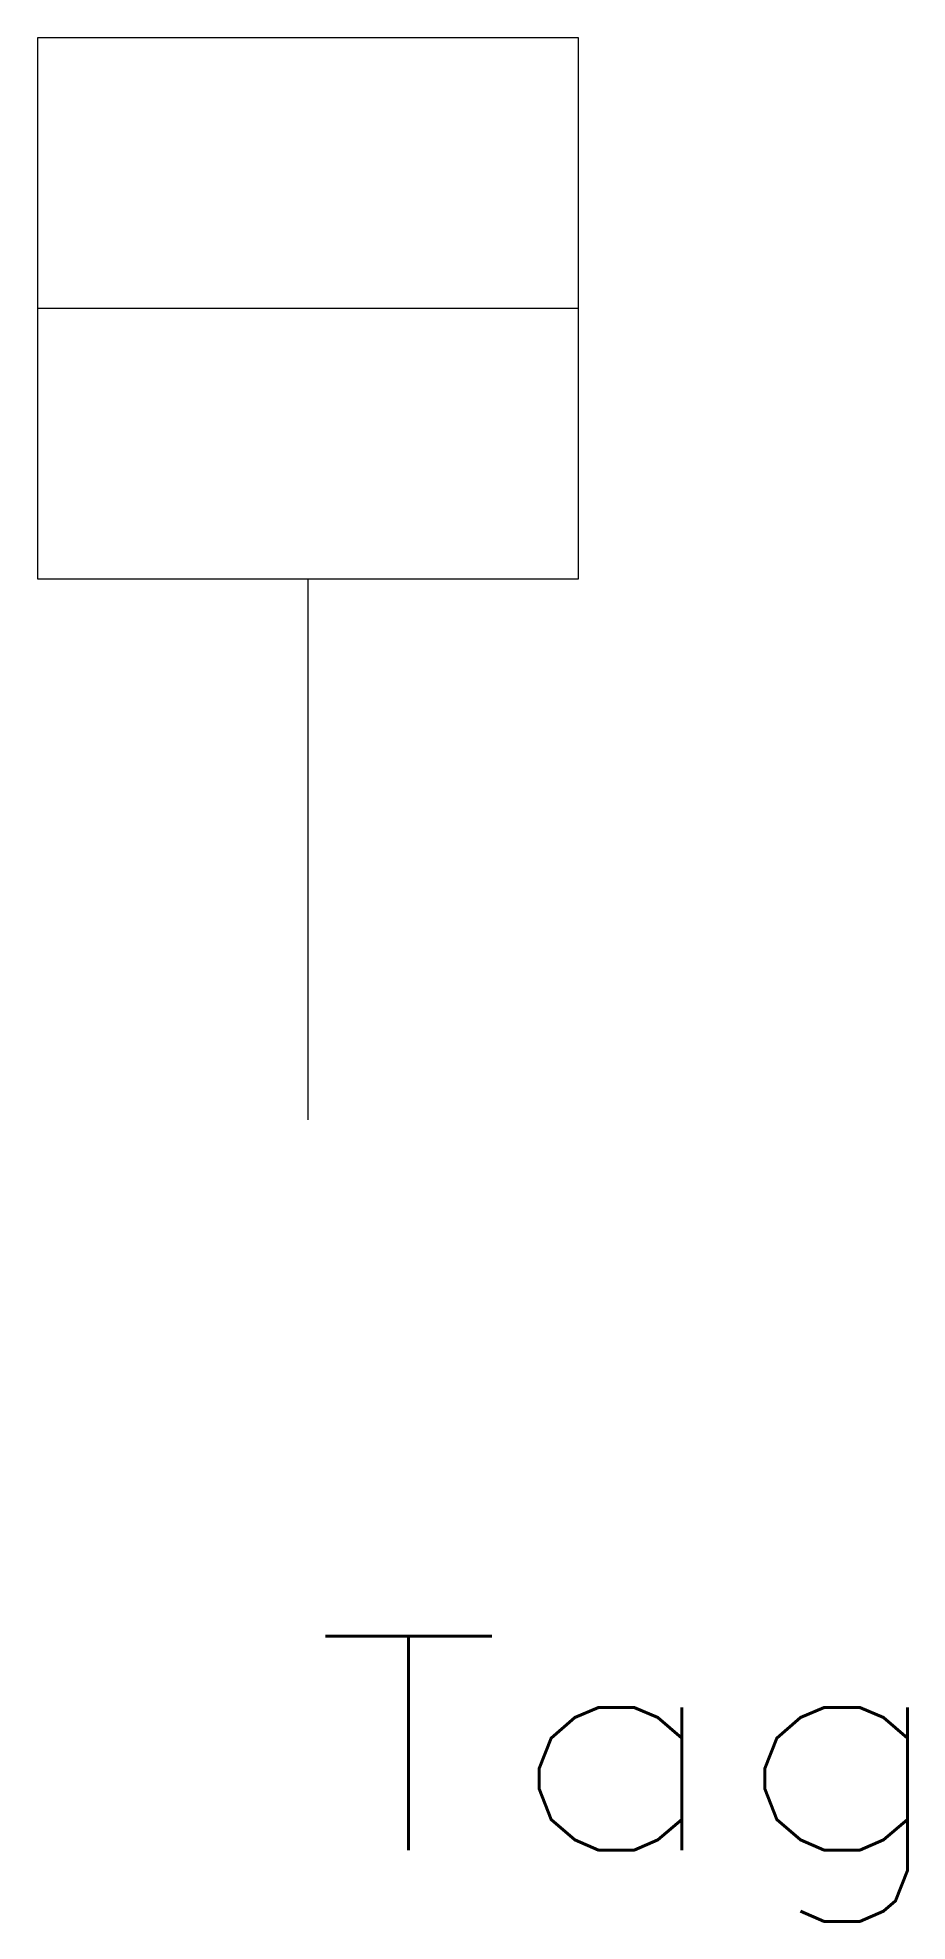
# Model space of a CAD drawing. Header units: inches. Extents: x -1.9 to 4.2, y -7.4 to 5.6.
import ezdxf
from ezdxf.enums import TextEntityAlignment as Align

# ---------------------------------------------------------------- set-up
doc = ezdxf.new("R2010")
doc.units = ezdxf.units.IN
doc.header["$MEASUREMENT"] = 0
doc.layers.get('0').update_dxf_attribs({"lineweight": 0})
doc.styles.add('STANDARD1', font='TXT.SHX')

msp = doc.modelspace()

# ---------------------------------------------------------------- linework, layer by layer
for p, q in [((1.875, 5.61), (-1.875, 5.61)), ((-1.875, 5.61), (-1.875, 1.86)), ((1.875, 1.86), (1.875, 5.61)), ((-1.875, 3.735), (1.875, 3.735)), ((-1.875, 1.86), (1.875, 1.86)), ((0, -1.89), (0, 1.86))]:
    msp.add_line(p, q)

# ---------------------------------------------------------------- texts
at = {"color": 7, "linetype": 'Continuous', "style": 'STANDARD1', "width": 1.166667}
msp.add_text('Tag', height=1.482, dxfattribs=at).set_placement((0.038, -6.949), (4.484, -6.949), align=Align.FIT)

doc.saveas('drawing.dxf')
